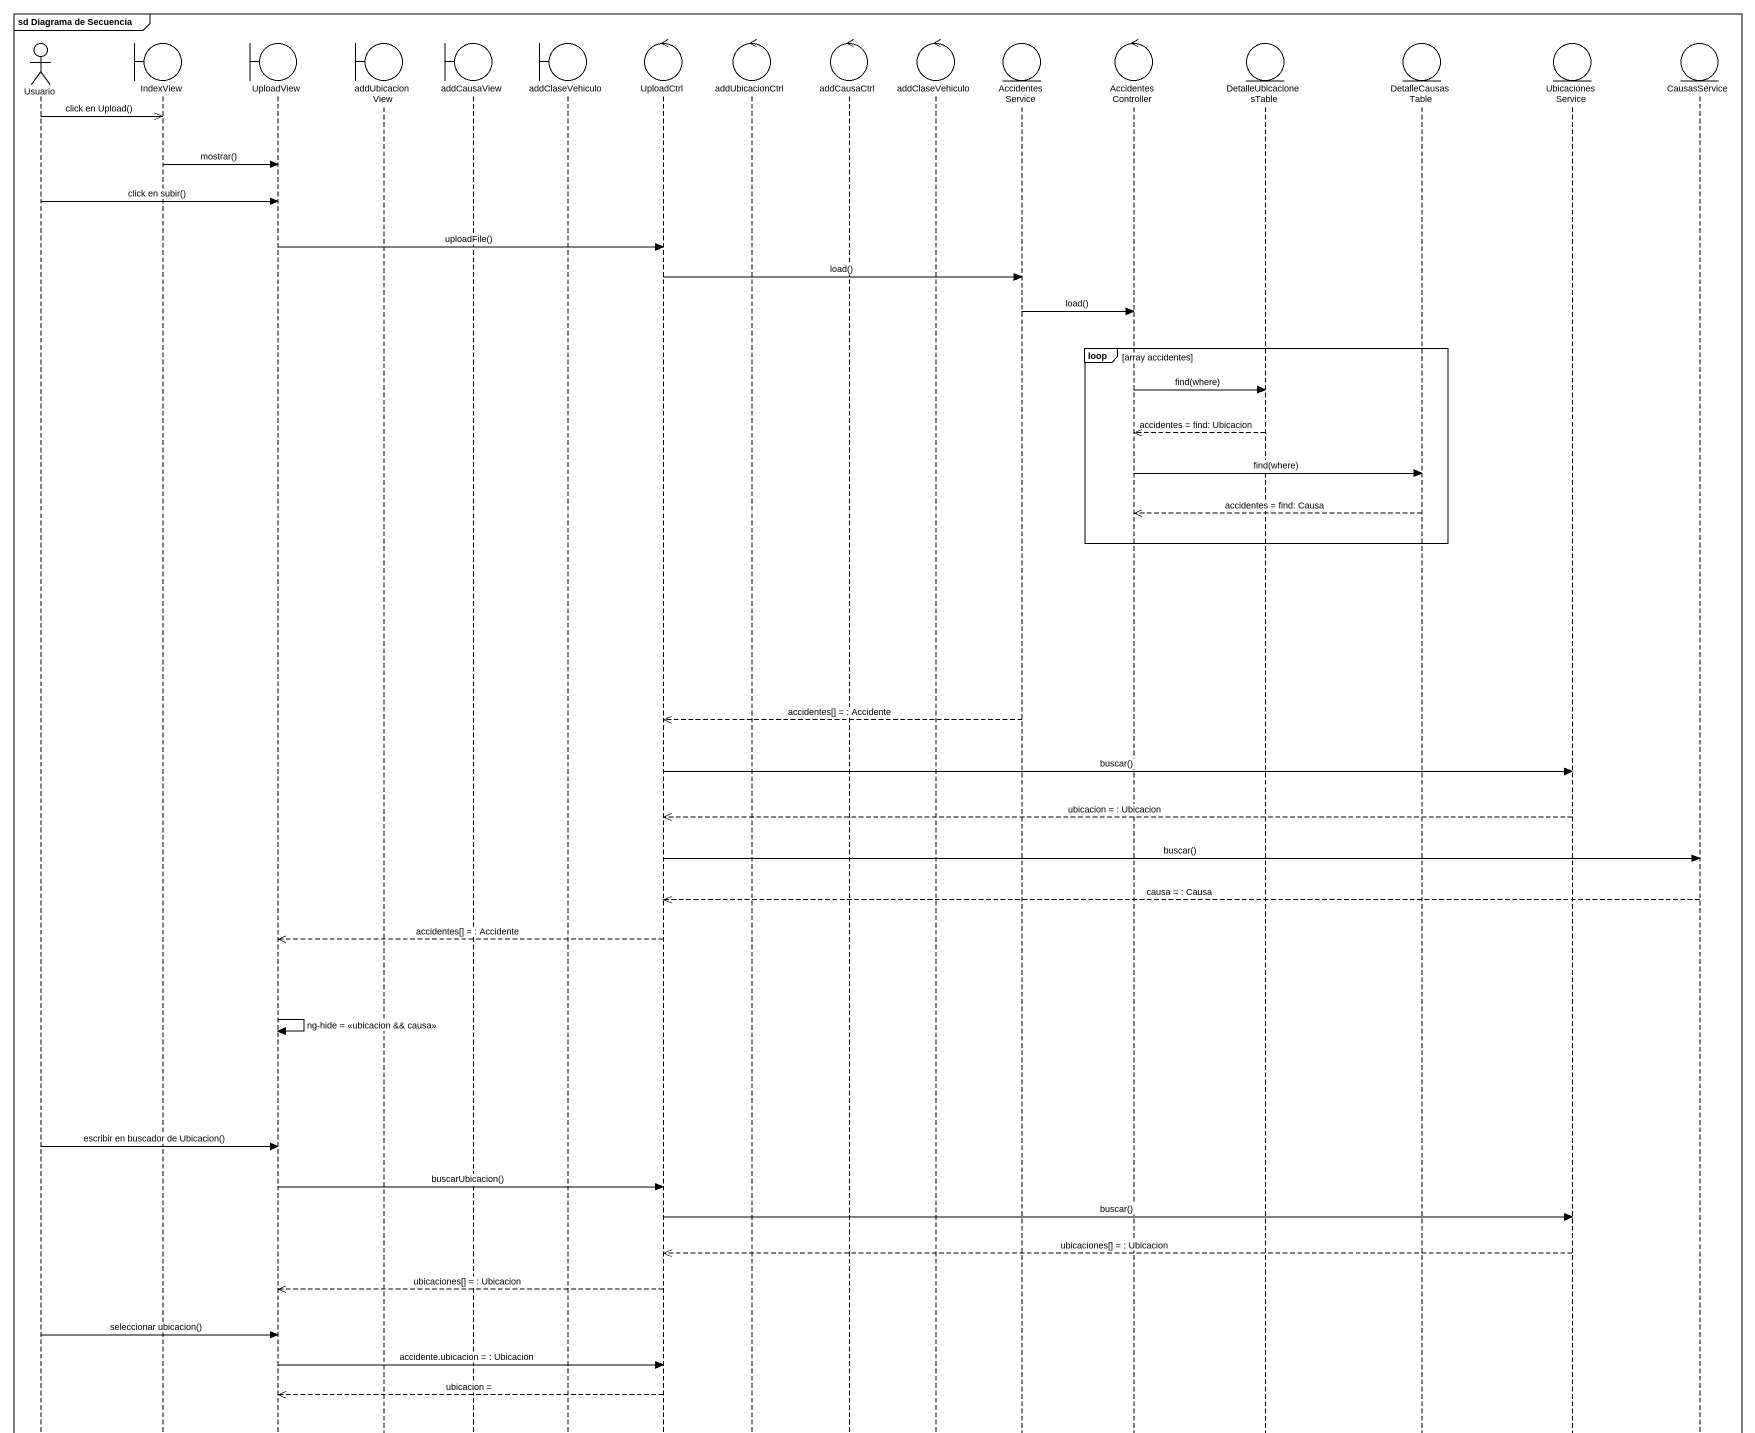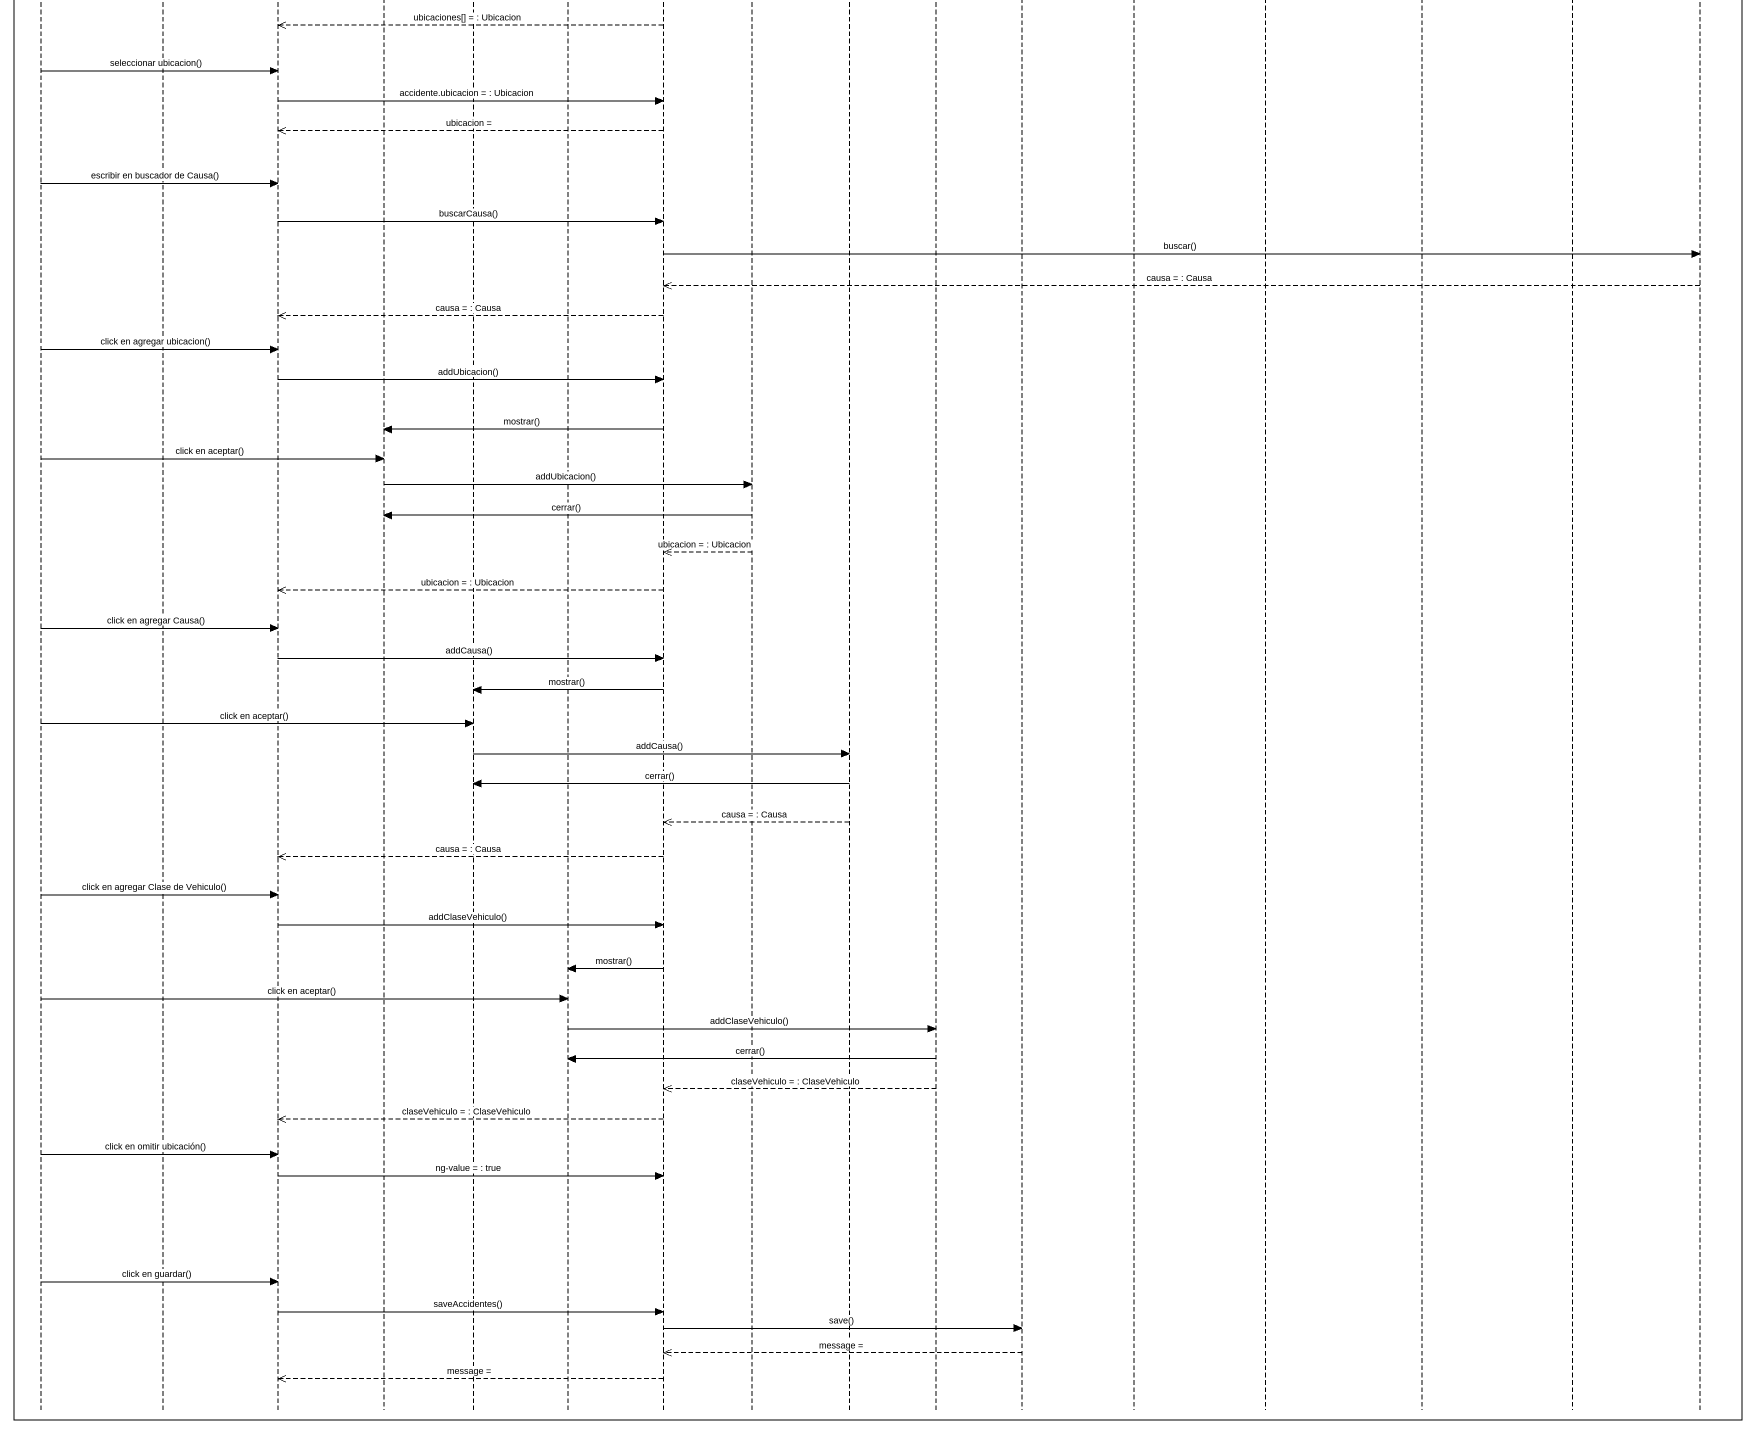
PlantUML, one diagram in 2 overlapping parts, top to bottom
@startuml
mainframe sd Diagrama de Secuencia
hide footbox
actor Usuario
boundary IndexView
boundary UploadView
boundary addUbicacionView
boundary addCausaView
boundary addClaseVehiculo
control UploadCtrl
control addUbicacionCtrl
control addCausaCtrl
control "addClaseVehiculo" as addClaseVehiculo_2
entity AccidentesService
control AccidentesController
entity DetalleUbicacionesTable
entity DetalleCausasTable
entity UbicacionesService
entity CausasService

Usuario ->> IndexView : click en Upload()
IndexView -> UploadView : mostrar()
Usuario -> UploadView : click en subir()
UploadView -> UploadCtrl : uploadFile()
UploadCtrl -> AccidentesService : load()
AccidentesService -> AccidentesController : load()
loop array accidentes
  AccidentesController -> DetalleUbicacionesTable : find(where)
  DetalleUbicacionesTable -->> AccidentesController : accidentes = find: Ubicacion
  AccidentesController -> DetalleCausasTable : find(where)
  DetalleCausasTable -->> AccidentesController : accidentes = find: Causa
end
AccidentesService -->> UploadCtrl : accidentes[] = : Accidente
UploadCtrl -> UbicacionesService : buscar()
UbicacionesService -->> UploadCtrl : ubicacion = : Ubicacion
UploadCtrl -> CausasService : buscar()
CausasService -->> UploadCtrl : causa = : Causa
UploadCtrl -->> UploadView : accidentes[] = : Accidente
UploadView -> UploadView : ng-hide = <<ubicacion && causa>>
Usuario -> UploadView : escribir en buscador de Ubicacion()
UploadView -> UploadCtrl : buscarUbicacion()
UploadCtrl -> UbicacionesService : buscar()
UbicacionesService -->> UploadCtrl : ubicaciones[] = : Ubicacion
UploadCtrl -->> UploadView : ubicaciones[] = : Ubicacion
Usuario -> UploadView : seleccionar ubicacion()
UploadView -> UploadCtrl : accidente.ubicacion = : Ubicacion
UploadCtrl -->> UploadView : ubicacion =
Usuario -> UploadView : escribir en buscador de Causa()
UploadView -> UploadCtrl : buscarCausa()
UploadCtrl -> CausasService : buscar()
CausasService -->> UploadCtrl : causa = : Causa
UploadCtrl -->> UploadView : causa = : Causa
Usuario -> UploadView : click en agregar ubicacion()
UploadView -> UploadCtrl : addUbicacion()
UploadCtrl -> addUbicacionView : mostrar()
Usuario -> addUbicacionView : click en aceptar()
addUbicacionView -> addUbicacionCtrl : addUbicacion()
addUbicacionCtrl -> addUbicacionView : cerrar()
addUbicacionCtrl -->> UploadCtrl : ubicacion = : Ubicacion
UploadCtrl -->> UploadView : ubicacion = : Ubicacion
Usuario -> UploadView : click en agregar Causa()
UploadView -> UploadCtrl : addCausa()
UploadCtrl -> addCausaView : mostrar()
Usuario -> addCausaView : click en aceptar()
addCausaView -> addCausaCtrl : addCausa()
addCausaCtrl -> addCausaView : cerrar()
addCausaCtrl -->> UploadCtrl : causa = : Causa
UploadCtrl -->> UploadView : causa = : Causa
Usuario -> UploadView : click en agregar Clase de Vehiculo()
UploadView -> UploadCtrl : addClaseVehiculo()
UploadCtrl -> addClaseVehiculo : mostrar()
Usuario -> addClaseVehiculo : click en aceptar()
addClaseVehiculo -> addClaseVehiculo_2 : addClaseVehiculo()
addClaseVehiculo_2 -> addClaseVehiculo : cerrar()
addClaseVehiculo_2 -->> UploadCtrl : claseVehiculo = : ClaseVehiculo
UploadCtrl -->> UploadView : claseVehiculo = : ClaseVehiculo
Usuario -> UploadView : click en omitir ubicación()
UploadView -> UploadCtrl : ng-value = : true
Usuario -> UploadView : click en guardar()
UploadView -> UploadCtrl : saveAccidentes()
UploadCtrl -> AccidentesService : save()
AccidentesService -->> UploadCtrl : message =
UploadCtrl -->> UploadView : message =
@enduml
